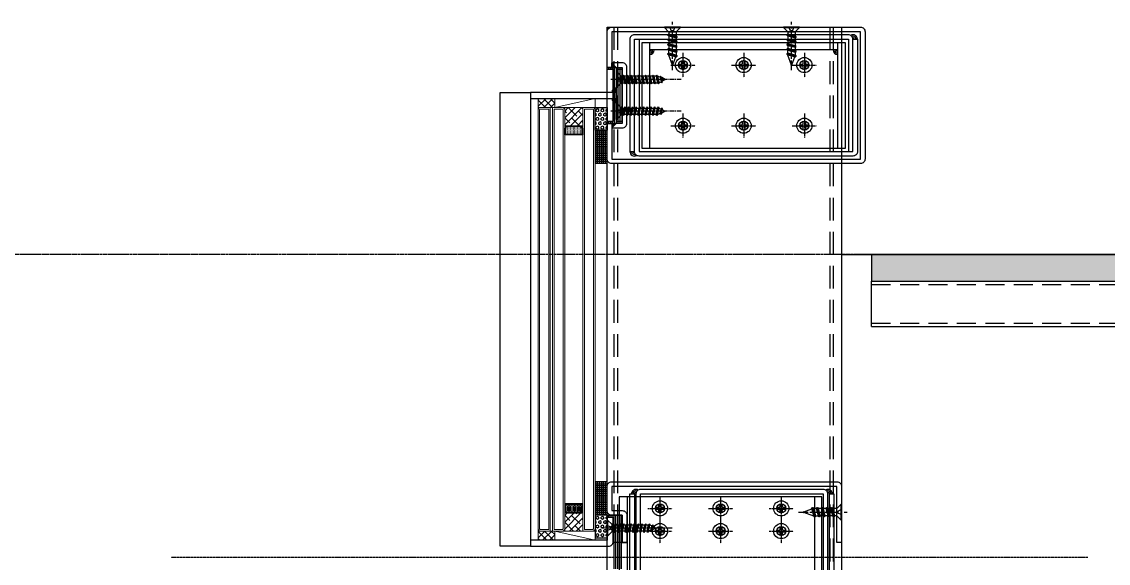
# Model space of a CAD drawing. Extents: x -3378 to 102197, y -3799 to 48702.
# Drawn here: x 58561 to 59277, y 48344 to 48702 of the extents above; entities that cross this region are included whole.
import ezdxf

# ---------------------------------------------------------------- set-up
doc = ezdxf.new("R2010")
doc.units = 0
for name, pattern in [('CEN1', [9, 6, -1, 1, -1]), ('CENTER', [2, 1.25, -0.25, 0.25, -0.25]), ('HIDDEN', [0.375, 0.25, -0.125])]:
    doc.linetypes.add(name, pattern=pattern)
for name, color, linetype in [('ARR', 6, 'Continuous'), ('BCM CL', 14, 'CENTER'), ('BCM-DIM', 54, 'Continuous'), ('BCM-draft', 252, 'Continuous'), ('BCM-Extu', 4, 'Continuous'), ('CENTER', 4, 'CENTER'), ('CL', 14, 'CENTER'), ('中心線 CENTER', 6, 'CENTER'), ('泡棉', 8, 'Continuous'), ('結構體 STRUCTURAL', 154, 'Continuous'), ('螺絲 固定五金 FASTENERS', 124, 'Continuous'), ('螺絲、螺栓', 4, 'Continuous'), ('視覺模型鋁擠型暫替', 4, 'Continuous'), ('金屬面材 METAL PANEL', 2, 'Continuous'), ('鐵件', 6, 'Continuous'), ('镀锌钢板', 3, 'Continuous'), ('隱藏線 HIDDEN', 8, 'HIDDEN')]:
    doc.layers.add(name, color=color, linetype=linetype)
doc.layers.add('BCM-GK', color=252, linetype='Continuous', lineweight=5)
doc.layers.add('BCM-GLA', color=4, linetype='Continuous', lineweight=5)
pattern_1 = [(45, (-80931.47096, -992287.45455), (-0.44194173824, 0.44194173824), [])]

# ---------------------------------------------------------------- blocks, each defined once
blk = doc.blocks.new('*u927')
at = {"layer": 'CENTER', "color": 0, "ltscale": 5}
blk.add_line((28.28, 0), (-3.62, 0), dxfattribs=at)
at = {"layer": '螺絲、螺栓', "color": 0, "linetype": 'ByBlock', "ltscale": 0.2}
for p, q in [((0.3, 5.3), (0.3, -5.3)), ((3.1, 2.5), (3.1, -2.5)), ((3.1, 2.39), (4.64, 2.39)), ((5.08, 3.15), (6.34, -3.15)), ((5.7, 2.39), (7.79, 2.39)), ((8.23, 3.15), (9.49, -3.15)), ((8.85, 2.39), (10.94, 2.39)), ((11.38, 3.15), (12.64, -3.15)), ((12, 2.39), (14.09, 2.39)), ((14.53, 3.15), (15.79, -3.15)), ((17.24, 2.39), (15.15, 2.39)), ((17.68, 3.15), (18.94, -3.15)), ((18.17, 2.61), (24.84, 0.24)), ((3.1, -2.39), (5.9, -2.39)), ((6.96, -2.39), (9.05, -2.39)), ((10.11, -2.39), (12.2, -2.39)), ((13.26, -2.39), (15.35, -2.39)), ((16.41, -2.39), (18.5, -2.39)), ((24.84, -0.23), (19.52, -2.25))]:
    blk.add_line(p, q, dxfattribs=at)
blk.add_lwpolyline([(3.1, -2.5), (0.3, -5.3), (0, -5.3), (0, 5.3), (0.3, 5.3), (3.1, 2.5)], dxfattribs=at)
blk.add_lwpolyline([(0, 1.61, -0.048054), (2.67, 0.68, -0.292428), (3.1, 0, -0.292428), (2.67, -0.68, -0.048054), (0, -1.61, -0.048054)], format="xyb", dxfattribs=at)
for points in [[(6.34, -3.15), (5.9, -2.39), (4.64, 2.39), (5.08, 3.15), (5.27, 3.15), (5.7, 2.39), (6.96, -2.39), (6.53, -3.15)], [(9.49, -3.15), (9.05, -2.39), (7.79, 2.39), (8.23, 3.15), (8.42, 3.15), (8.85, 2.39), (10.11, -2.39), (9.68, -3.15)], [(12.64, -3.15), (12.2, -2.39), (10.94, 2.39), (11.38, 3.15), (11.57, 3.15), (12, 2.39), (13.26, -2.39), (12.83, -3.15)], [(15.79, -3.15), (15.35, -2.39), (14.09, 2.39), (14.53, 3.15), (14.72, 3.15), (15.15, 2.39), (16.41, -2.39), (15.98, -3.15)], [(18.94, -3.15), (18.5, -2.39), (17.24, 2.39), (17.68, 3.15), (17.87, 3.15), (18.3, 2.39), (19.56, -2.39), (19.13, -3.15)]]:
    blk.add_lwpolyline(points, close=True, dxfattribs=at)
blk.add_arc((24.75, 0), 0.252, 292.16272, 69.4623, dxfattribs=at)
blk = doc.blocks.new('*U929')
blk.add_blockref('*u927', (0, 0))
blk = doc.blocks.new('橫料01')
at = {"layer": '視覺模型鋁擠型暫替', "linetype": 'Continuous'}
h = blk.add_hatch(dxfattribs=at)
h.set_pattern_fill('ANSI31', color=1, scale=5)
h.set_pattern_definition(pattern_1)
h.paths.add_polyline_path([(-151.5, -26.5), (-148.5, -26.5), (-151.5, -23.5)])
h = blk.add_hatch(dxfattribs=at)
h.set_pattern_fill('ANSI31', color=1, scale=5)
h.set_pattern_definition(pattern_1)
h.paths.add_polyline_path([(-151.5, -66.5), (-148.5, -63.5), (-151.5, -63.5)])
at = {"layer": '視覺模型鋁擠型暫替', "color": 1, "linetype": 'Continuous'}
for points in [[(-148.5, -26.5), (-151.5, -26.5), (-151.5, -23.5), (-148.5, -26.5)], [(-148.5, -63.5), (-151.5, -63.5), (-151.5, -66.5), (-148.5, -63.5)]]:
    blk.add_lwpolyline(points, dxfattribs=at)
at = {"layer": '視覺模型鋁擠型暫替', "color": 7, "linetype": 'Continuous'}
for centre, radius, start, end in [((7.5, -8), 3, 0, 120), ((7.5, -8), 2, 0, 109.47122), ((7.5, -8), 1, 0, 99.59407), ((-136.5, -82.01), 3, 180, 300), ((-136.5, -82.01), 2, 180, 289.47122), ((-136.5, -82.01), 1, 180, 279.59407)]:
    blk.add_arc(centre, radius, start, end, dxfattribs=at)
at = {"layer": '金屬面材 METAL PANEL'}
for points in [[(-151.5, -63.5), (-151.5, -87.01), (12.5, -87.01), (12.5, -3), (-151.49, -3), (-151.5, -26.5), (-154.5, -26.5), (-154.49, -3, -0.414128), (-151.49, 0), (12.5, 0, -0.414214), (15.5, -3), (15.5, -87.01, -0.414214), (12.5, -90.01), (-151.5, -90.01, -0.414214), (-154.5, -87.01), (-154.5, -63.5)], [(-151.5, -66.5), (-144.5, -66.5, 0.414214), (-141.5, -63.5), (-141.5, -26.5, 0.414239), (-144.5, -23.5), (-151.5, -23.5), (-148.5, -26.5), (-144.5, -26.5), (-144.5, -63.5), (-148.5, -63.5)]]:
    blk.add_lwpolyline(points, format="xyb", close=True, dxfattribs=at)
at = {"layer": '镀锌钢板'}
for points in [[(-136.5, -82.01), (-136.5, -8), (4.5, -8), (4.5, -82.01), (7.5, -82.01), (7.5, -8, 0.414214), (4.5, -5), (-136.5, -5, 0.414214), (-139.5, -8), (-139.5, -82.01)], [(10.5, -8), (10.5, -82.01, -0.414214), (7.5, -85.01), (-133.5, -85.01, -0.414214), (-136.5, -82.01), (-136.5, -8), (-133.5, -8), (-133.5, -82.01), (7.5, -82.01), (7.5, -8)]]:
    blk.add_lwpolyline(points, format="xyb", close=True, dxfattribs=at)
at = {"layer": '螺絲 固定五金 FASTENERS', "xscale": -1.000000000000002, "rotation": 90}
for p in [(-111.5, 0), (-33, 0)]:
    blk.add_blockref('*U929', p, dxfattribs=at)
blk = doc.blocks.new('*U35')
blk.add_lwpolyline([(1.22, 0.68), (2.48, 0.68, -0.398336), (3.02, 0.16, -0.027263), (3.02, -0.16, -0.398336), (2.48, -0.68), (1.22, -0.68, 0.414214), (0.68, -1.22), (0.68, -2.48, -0.398336), (0.16, -3.02, -0.027263), (-0.16, -3.02, -0.398336), (-0.68, -2.48), (-0.68, -1.22, 0.414214), (-1.22, -0.68), (-2.48, -0.68, -0.398336), (-3.02, -0.16, -0.027263), (-3.02, 0.16, -0.398336), (-2.48, 0.68), (-1.22, 0.68, 0.414214), (-0.68, 1.22), (-0.68, 2.48, -0.398336), (-0.16, 3.02, -0.027263), (0.16, 3.02, -0.398336), (0.68, 2.48), (0.68, 1.22, 0.414214)], format="xyb", close=True)
blk.add_circle((0, 0), 5)
at = {"layer": 'CL'}
for p, q in [((0, 8.04), (0, -8.04)), ((-8.04, 0), (8.04, 0))]:
    blk.add_line(p, q, dxfattribs=at)
blk = doc.blocks.new('圓孔6mm')
at = {"layer": '視覺模型鋁擠型暫替', "color": 6, "linetype": 'Continuous'}
blk.add_circle((0, 0), 3, dxfattribs=at)
at = {"layer": 'BCM-draft'}
blk.add_blockref('*U35', (0, 0), dxfattribs=at)
blk = doc.blocks.new('4t 托架')
at = {"layer": '視覺模型鋁擠型暫替', "color": 7, "linetype": 'Continuous'}
for centre, radius, start, end in [((14.5, -11.5), 1, 270, 0), ((14.5, -11.5), 2, 270, 0), ((14.5, -11.5), 3, 270, 0), ((138.5, -11.5), 3, 180, 270), ((138.5, -11.5), 2, 180, 270), ((138.5, -11.5), 1, 180, 270)]:
    blk.add_arc(centre, radius, start, end, dxfattribs=at)
at = {"layer": '镀锌钢板', "color": 6, "linetype": 'Continuous'}
for p, q in [((14.5, -6.5), (14.5, -76.51)), ((138.5, -76.51), (138.5, -6.5)), ((138.5, -11.5), (14.5, -11.5))]:
    blk.add_line(p, q, dxfattribs=at)
blk.add_lwpolyline([(9.5, -6.5), (143.5, -6.5), (143.5, -76.51), (9.5, -76.51)], close=True, dxfattribs=at)
at = {"layer": '視覺模型鋁擠型暫替', "linetype": 'Continuous'}
for p in [(36.5, -21.5), (76.5, -21.5), (116.5, -21.5), (36.5, -61.51), (76.5, -61.51), (116.5, -61.51)]:
    blk.add_blockref('圓孔6mm', p, dxfattribs=at)
blk = doc.blocks.new('A$C4E2A2353')
at = {"layer": 'ARR', "color": 0, "linetype": 'CEN1', "ltscale": 0.5}
blk.add_line((42.86, 0), (-3.62, 0), dxfattribs=at)
at = {"layer": 'ARR', "color": 0, "linetype": 'ByBlock', "ltscale": 0.3}
for p, q in [((0.3, -5.3), (0.3, 5.3)), ((3.1, -2.5), (3.1, 2.5)), ((4.38, 2.15), (3.1, 2.15)), ((3.1, 1.24), (3.82, -2.16)), ((4.71, 2.87), (4.38, 2.15)), ((4.38, 2.15), (5.3, -2.16)), ((4.43, 1.96), (5.34, -2.36)), ((5.34, 2.15), (4.71, 2.87)), ((4.71, 2.87), (5.93, -2.88)), ((4.89, 2.06), (5.8, -2.26)), ((6.82, 2.15), (5.34, 2.15)), ((5.34, 2.15), (6.26, -2.16)), ((5.34, 2.15), (6.26, -2.16)), ((7.15, 2.87), (6.82, 2.15)), ((6.82, 2.15), (7.74, -2.16)), ((6.86, 1.96), (7.78, -2.36)), ((7.78, 2.15), (7.15, 2.87)), ((7.15, 2.87), (8.37, -2.88)), ((7.32, 2.06), (8.24, -2.26)), ((9.26, 2.15), (7.78, 2.15)), ((7.78, 2.15), (8.7, -2.16)), ((7.78, 2.15), (8.7, -2.16)), ((9.59, 2.87), (9.26, 2.15)), ((9.26, 2.15), (10.17, -2.16)), ((9.3, 1.96), (10.21, -2.36)), ((10.22, 2.15), (9.59, 2.87)), ((9.59, 2.87), (10.81, -2.88)), ((9.76, 2.06), (10.67, -2.26)), ((11.7, 2.15), (10.22, 2.15)), ((10.22, 2.15), (11.13, -2.16)), ((10.22, 2.15), (11.13, -2.16)), ((12.02, 2.87), (11.7, 2.15)), ((11.7, 2.15), (12.61, -2.16)), ((11.74, 1.96), (12.65, -2.36)), ((12.66, 2.15), (12.02, 2.87)), ((12.02, 2.87), (13.24, -2.88)), ((12.2, 2.06), (13.11, -2.26)), ((14.13, 2.15), (12.66, 2.15)), ((12.66, 2.15), (13.57, -2.16)), ((12.66, 2.15), (13.57, -2.16)), ((14.46, 2.87), (14.13, 2.15)), ((14.13, 2.15), (15.05, -2.16)), ((14.18, 1.96), (15.09, -2.36)), ((15.09, 2.15), (14.46, 2.87)), ((14.46, 2.87), (15.68, -2.88)), ((14.64, 2.06), (15.55, -2.26)), ((16.57, 2.15), (15.09, 2.15)), ((15.09, 2.15), (16.01, -2.16)), ((15.09, 2.15), (16.01, -2.16)), ((16.9, 2.87), (16.57, 2.15)), ((16.57, 2.15), (17.49, -2.16)), ((16.61, 1.96), (17.53, -2.36)), ((17.53, 2.15), (16.9, 2.87)), ((16.9, 2.87), (18.12, -2.88)), ((17.07, 2.06), (17.99, -2.26)), ((19.01, 2.15), (17.53, 2.15)), ((17.53, 2.15), (18.45, -2.16)), ((17.53, 2.15), (18.45, -2.16)), ((19.34, 2.87), (19.01, 2.15)), ((19.01, 2.15), (19.92, -2.16)), ((19.05, 1.96), (19.96, -2.36)), ((19.97, 2.15), (19.34, 2.87)), ((19.34, 2.87), (20.56, -2.88)), ((19.51, 2.06), (20.42, -2.26)), ((21.45, 2.15), (19.97, 2.15)), ((19.97, 2.15), (20.88, -2.16)), ((19.97, 2.15), (20.88, -2.16)), ((21.77, 2.87), (21.45, 2.15)), ((21.77, 2.87), (21.45, 2.15)), ((21.45, 2.15), (22.36, -2.16)), ((21.45, 2.15), (22.36, -2.16)), ((21.49, 1.96), (22.4, -2.36)), ((21.49, 1.96), (22.4, -2.36)), ((22.41, 2.15), (21.77, 2.87)), ((21.77, 2.87), (22.99, -2.88)), ((22.41, 2.15), (21.77, 2.87)), ((21.77, 2.87), (22.99, -2.88)), ((21.95, 2.06), (22.86, -2.26)), ((21.95, 2.06), (22.86, -2.26)), ((23.88, 2.15), (22.41, 2.15)), ((22.41, 2.15), (23.32, -2.16)), ((23.88, 2.15), (22.41, 2.15)), ((22.41, 2.15), (23.32, -2.16)), ((22.41, 2.15), (23.32, -2.16)), ((22.41, 2.15), (23.32, -2.16)), ((24.21, 2.87), (23.88, 2.15)), ((24.21, 2.87), (23.88, 2.15)), ((23.88, 2.15), (24.8, -2.16)), ((23.88, 2.15), (24.8, -2.16)), ((23.93, 1.96), (24.84, -2.36)), ((23.93, 1.96), (24.84, -2.36)), ((24.84, 2.15), (24.21, 2.87)), ((24.21, 2.87), (25.43, -2.88)), ((24.84, 2.15), (24.21, 2.87)), ((24.21, 2.87), (25.43, -2.88)), ((24.38, 2.06), (25.3, -2.26)), ((24.38, 2.06), (25.3, -2.26)), ((26.32, 2.15), (24.84, 2.15)), ((24.84, 2.15), (25.76, -2.16)), ((26.32, 2.15), (24.84, 2.15)), ((24.84, 2.15), (25.76, -2.16)), ((24.84, 2.15), (25.76, -2.16)), ((24.84, 2.15), (25.76, -2.16)), ((26.65, 2.87), (26.32, 2.15)), ((26.65, 2.87), (26.32, 2.15)), ((26.32, 2.15), (27.24, -2.16)), ((26.32, 2.15), (27.24, -2.16)), ((26.36, 1.96), (27.28, -2.36)), ((26.36, 1.96), (27.28, -2.36)), ((27.28, 2.15), (26.65, 2.87)), ((26.65, 2.87), (27.87, -2.88)), ((27.28, 2.15), (26.65, 2.87)), ((26.65, 2.87), (27.87, -2.88)), ((26.82, 2.06), (27.74, -2.26)), ((26.82, 2.06), (27.74, -2.26)), ((28.91, 1.45), (27.28, 2.15)), ((27.28, 2.15), (28.19, -2.16)), ((27.28, 2.15), (28.19, -2.16)), ((27.28, 2.15), (28.19, -2.16)), ((27.28, 2.15), (28.19, -2.16)), ((29.24, 2.17), (28.91, 1.45)), ((28.91, 1.45), (29.52, -1.46)), ((29.96, 0.99), (29.24, 2.17)), ((29.24, 2.17), (30.16, -2.18)), ((32.25, 0), (29.96, 1.25)), ((29.96, 0.99), (30.39, -1)), ((32.26, 0), (32.25, 0)), ((3.1, -1.02), (3.49, -2.88)), ((3.1, -2.44), (3.49, -2.88)), ((3.49, -2.88), (3.82, -2.16)), ((3.82, -2.16), (5.3, -2.16)), ((5.3, -2.16), (5.93, -2.88)), ((5.93, -2.88), (6.26, -2.16)), ((6.26, -2.16), (7.74, -2.16)), ((7.74, -2.16), (8.37, -2.88)), ((8.37, -2.88), (8.7, -2.16)), ((8.7, -2.16), (10.17, -2.16)), ((10.17, -2.16), (10.81, -2.88)), ((10.81, -2.88), (11.13, -2.16)), ((11.13, -2.16), (12.61, -2.16)), ((12.61, -2.16), (13.24, -2.88)), ((13.24, -2.88), (13.57, -2.16)), ((13.57, -2.16), (15.05, -2.16)), ((15.05, -2.16), (15.68, -2.88)), ((15.68, -2.88), (16.01, -2.16)), ((16.01, -2.16), (17.49, -2.16)), ((17.49, -2.16), (18.12, -2.88)), ((18.12, -2.88), (18.45, -2.16)), ((18.45, -2.16), (19.92, -2.16)), ((19.92, -2.16), (20.56, -2.88)), ((20.56, -2.88), (20.88, -2.16)), ((20.88, -2.16), (22.36, -2.16)), ((22.36, -2.16), (22.99, -2.88)), ((22.36, -2.16), (22.99, -2.88)), ((22.99, -2.88), (23.32, -2.16)), ((22.99, -2.88), (23.32, -2.16)), ((23.32, -2.16), (24.8, -2.16)), ((23.32, -2.16), (24.8, -2.16)), ((24.8, -2.16), (25.43, -2.88)), ((24.8, -2.16), (25.43, -2.88)), ((25.43, -2.88), (25.76, -2.16)), ((25.43, -2.88), (25.76, -2.16)), ((25.76, -2.16), (27.24, -2.16)), ((25.76, -2.16), (27.24, -2.16)), ((27.24, -2.16), (27.87, -2.88)), ((27.24, -2.16), (27.87, -2.88)), ((27.87, -2.88), (28.19, -2.16)), ((27.87, -2.88), (28.19, -2.16)), ((28.19, -2.16), (29.52, -1.46)), ((29.52, -1.46), (30.16, -2.18)), ((30.16, -2.18), (30.39, -1)), ((30.39, -1), (32.25, -0.01)), ((32.25, -0.01), (32.26, 0))]:
    blk.add_line(p, q, dxfattribs=at)
blk.add_lwpolyline([(3.1, 2.5), (0.3, 5.3), (0, 5.3), (0, -5.3), (0.3, -5.3), (3.1, -2.5)], dxfattribs=at)
blk.add_lwpolyline([(0, -1.61, 0.048054), (2.67, -0.68, 0.292428), (3.1, 0, 0.292428), (2.67, 0.68, 0.048054), (0, 1.61, 0.048054)], format="xyb", dxfattribs=at)
blk = doc.blocks.new('*U920')
at = {"layer": '螺絲、螺栓', "color": 0, "linetype": 'ByBlock', "xscale": -1, "rotation": 180}
blk.add_blockref('A$C4E2A2353', (0, 0), dxfattribs=at)
blk = doc.blocks.new('玻璃飾條03')
at = {"layer": '視覺模型鋁擠型暫替', "color": 2, "linetype": 'Continuous'}
for centre, radius, start, end in [((56.5, 0), 3, 90, 180), ((56.5, 0), 2.5, 90, 180), ((56.5, 0), 2, 90, 180), ((56.5, 0), 1.5, 90, 180), ((56.5, 0), 1, 90, 180), ((56.5, -4), 3, 180, 270), ((56.5, -4), 2.5, 180, 270), ((56.5, -4), 2, 180, 270), ((56.5, -4), 1.5, 180, 270), ((56.5, -4), 1, 180, 270)]:
    blk.add_arc(centre, radius, start, end, dxfattribs=at)
at = {"layer": '金屬面材 METAL PANEL', "linetype": 'Continuous'}
for points in [[(56.5, -19), (60.5, -19), (60.5, 15), (56.5, 15)], [(0, -4), (56.5, -4), (56.5, 0), (0, 0)]]:
    blk.add_lwpolyline(points, close=True, dxfattribs=at)
at = {"layer": '螺絲 固定五金 FASTENERS', "xscale": -1, "rotation": 180}
blk.add_blockref('*U920', (56.5, 8.5), dxfattribs=at)
at = {"layer": '螺絲 固定五金 FASTENERS'}
blk.add_blockref('*U920', (56.5, -12.5), dxfattribs=at)
blk = doc.blocks.new('下水槽料托架4t')
at = {"layer": '金屬面材 METAL PANEL', "linetype": 'Continuous'}
for p, q in [((73.25, 0), (-60.43, 0)), ((-60.43, 0, 0), (-60.43, -80, 0)), ((-54.96, 0), (-54.96, -80)), ((68.39, 0), (68.39, -80)), ((73.25, -80), (73.25, 0)), ((-60.43, -80), (73.25, -80))]:
    blk.add_line(p, q, dxfattribs=at)
at = {"layer": '視覺模型鋁擠型暫替', "linetype": 'Continuous'}
for p in [(-33.43, -7.5), (6.57, -7.5), (46.54, -7.5), (-33.43, -22.5), (6.57, -22.5), (46.54, -22.5)]:
    blk.add_blockref('圓孔6mm', p, dxfattribs=at)
blk = doc.blocks.new('玻璃飾條01')
at = {"layer": '金屬面材 METAL PANEL', "linetype": 'Continuous'}
blk.add_lwpolyline([(50.5, -19), (50.5, -4), (0, -4), (0, 0), (51.5, 0, -0.414214), (54.5, -3), (54.5, -19), (50.5, -19)], format="xyb", dxfattribs=at)
blk = doc.blocks.new('*U228')
at = {"layer": '鐵件'}
for p, q in [((-474.63, 0), (1362.58, 0)), ((-474.63, -30), (-474.63, 0)), ((-474.63, -30), (1362.58, -30))]:
    blk.add_line(p, q, dxfattribs=at)
at = {"layer": '鐵件', "linetype": 'HIDDEN', "ltscale": 50}
for p, q in [((-474.63, -2.3), (1362.58, -2.3)), ((-474.63, -27.7), (1362.58, -27.7))]:
    blk.add_line(p, q, dxfattribs=at)

msp = doc.modelspace()

# ---------------------------------------------------------------- hatches: boundary and pattern name
h = msp.add_hatch()
h.set_pattern_fill('ANSI31', color=9, scale=10, angle=45, style=0)
h.set_pattern_definition([(90, (-5462.2691, -562992.8456), (-1.25, 1e-15), [])])
h.paths.add_polyline_path([(58946.611, 48671.585), (58956.611, 48671.585), (58956.611, 48634.585), (58946.611, 48634.585), (58946.611, 48636.085), (58950.611, 48636.085), (58950.611, 48670.085), (58946.611, 48670.085)])
h = msp.add_hatch()
h.set_pattern_fill('ANSI31', color=9, scale=10, angle=45, style=0)
h.set_pattern_definition([(90, (87388.6706, -544911.2474), (-1.25, 1e-15), [])])
h.paths.add_polyline_path([(58950.61, 48340.585), (58950.61, 48374.584), (58946.61, 48374.584), (58946.61, 48376.084), (58956.61, 48376.084), (58956.61, 48340.585)])
at = {"layer": 'BCM-DIM', "linetype": 'Continuous'}
h = msp.add_hatch(dxfattribs=at)
h.set_pattern_fill('ANSI37', color=256, scale=10, angle=45)
h.set_pattern_definition([(90, (-36046.9412, -949219.0695), (-1.25, 0), []), (180, (-36046.9412, -949219.0695), (-1e-16, -1.25), [])])
h.paths.add_polyline_path([(58946.738, 48608.077), (58938.738, 48608.077), (58938.738, 48630.078), (58946.738, 48630.078)])
h = msp.add_hatch(dxfattribs=at)
h.set_pattern_fill('ANSI37', color=256, scale=10, angle=45)
h.set_pattern_definition([(90, (-36046.9492, -949459.4014), (-1.25, 0), []), (180, (-36046.9492, -949459.4014), (-1e-16, -1.25), [])])
h.paths.add_polyline_path([(58946.73, 48398.085), (58938.73, 48398.085), (58938.73, 48376.084), (58946.73, 48376.084)])
at = {"layer": 'BCM-Extu', "linetype": 'ByBlock'}
h = msp.add_hatch(dxfattribs=at)
h.set_pattern_fill('DOTS', color=8, scale=15, angle=90, style=0)
h.set_pattern_definition([(90, (59475.53065, 51104.7566), (-0.9375, 0.46875), [0, -0.9375])])
h.paths.add_polyline_path([(58919.691, 48632.585), (58919.119, 48631.043), (58919.119, 48627.585), (58930.119, 48627.585), (58930.119, 48631.043), (58929.546, 48632.585)])
h = msp.add_hatch(dxfattribs=at)
h.set_pattern_fill('DOTS', color=8, scale=15, angle=90, style=0)
h.set_pattern_definition([(90, (59475.5227, 51147.7565), (-0.9375, 0.46875), [0, -0.9375])])
h.paths.add_polyline_path([(58919.683, 48378.084), (58919.111, 48379.627), (58919.111, 48383.084), (58930.111, 48383.084), (58930.111, 48379.627), (58929.538, 48378.084)])
at = {"layer": 'BCM-GK', "linetype": 'ByBlock'}
h = msp.add_hatch(dxfattribs=at)
h.set_pattern_fill('ANSI37', color=256, angle=-180)
h.set_pattern_definition([(225, (-400816.3202, 162721.895), (2.24506403, -2.24506403), []), (315, (-400816.3202, 162721.895), (2.24506403, 2.24506403), [])])
h.paths.add_polyline_path([(58901.117, 48651.085), (58912.118, 48651.085), (58912.118, 48645.085), (58902.119, 48645.085), (58901.119, 48644.085)])
h = msp.add_hatch(dxfattribs=at)
h.set_pattern_fill('ANSI38', color=256, angle=180)
h.set_pattern_definition([(225, (1358294.378, -73816.515), (2.24506403, -2.24506403), []), (315, (1358294.378, -73816.515), (6.735192091, -2.24506403), [7.9375, -4.7625])])
h.paths.add_polyline_path([(58929.894, 48633.085), (58930.619, 48631.132), (58930.619, 48645.085), (58918.619, 48645.085), (58918.619, 48631.132), (58919.343, 48633.085)])
h = msp.add_hatch(dxfattribs=at)
h.set_pattern_fill('ANSI38', color=256, angle=180)
h.set_pattern_definition([(225, (1358294.3702, -73773.515), (2.24506403, -2.24506403), []), (315, (1358294.3702, -73773.515), (6.735192091, -2.24506403), [7.9375, -4.7625])])
h.paths.add_polyline_path([(58929.886, 48377.584), (58930.611, 48379.537), (58930.611, 48365.584), (58918.611, 48365.584), (58918.611, 48379.537), (58919.336, 48377.584)])
h = msp.add_hatch(dxfattribs=at)
h.set_pattern_fill('ANSI37', color=256, angle=-180)
h.set_pattern_definition([(225, (-400816.328, 162764.895), (2.24506403, -2.24506403), []), (315, (-400816.328, 162764.895), (2.24506403, 2.24506403), [])])
h.paths.add_polyline_path([(58901.109, 48359.584), (58912.111, 48359.584), (58912.111, 48365.584), (58902.111, 48365.584), (58901.111, 48366.584)])
h = msp.add_hatch(dxfattribs=at)
h.set_pattern_fill('ANSI37', color=256, angle=-180)
h.set_pattern_definition([(225, (-400816.328, 162764.895), (2.24506403, -2.24506403), []), (315, (-400816.328, 162764.895), (2.24506403, 2.24506403), [])])
h.paths.add_polyline_path([(58901.109, 48359.584), (58912.111, 48359.584), (58912.111, 48365.584), (58902.111, 48365.584), (58901.111, 48366.584)])
at = {"layer": '泡棉'}
h = msp.add_hatch(dxfattribs=at)
h.set_pattern_fill('HEX', color=256, scale=0.3, angle=90)
h.set_pattern_definition([(90, (59101.1185, 48588.417), (-1.649778, 1e-16), [0.9525, -1.905]), (210, (59101.1185, 48588.417), (0.824889, -1.42875), [0.9525, -1.905]), (150, (59101.1185, 48589.3696), (-0.824889, -1.42875), [0.9525, -1.905])])
h.paths.add_polyline_path([(58946.619, 48645.078), (58938.619, 48645.078), (58938.619, 48630.078), (58946.619, 48630.078)])
h = msp.add_hatch(dxfattribs=at)
h.set_pattern_fill('HEX', color=256, scale=0.3, angle=90)
h.set_pattern_definition([(90, (59101.1106, 48348.0851), (-1.649778, 1e-16), [0.9525, -1.905]), (210, (59101.1106, 48348.0851), (0.82489, -1.42875), [0.9525, -1.905]), (150, (59101.1106, 48349.0376), (-0.82489, -1.42875), [0.9525, -1.905])])
h.paths.add_polyline_path([(58946.611, 48376.084), (58938.611, 48376.084), (58938.611, 48361.085), (58946.611, 48361.085)])
at = {"layer": '結構體 STRUCTURAL'}
h = msp.add_hatch(dxfattribs=at)
h.set_pattern_fill('AR-HBONE', color=256, scale=0.1)
h.set_pattern_definition([(45, (6347.9, -42437.213), (0, 14.3684098), [30.48, -10.16]), (135, (6355.085, -42430.029), (1e-15, 14.3684098), [30.48, -10.16])])
h.paths.add_polyline_path([(59120.966, 48548.085), (59120.966, 48530.585), (70701.113, 48530.585), (70701.113, 48548.085)])
h = msp.add_hatch(dxfattribs=at)
h.set_pattern_fill('AR-HBONE', color=256, scale=0.1)
h.set_pattern_definition([(45, (6347.9, -42437.213), (0, 14.3684098), [30.48, -10.16]), (135, (6355.085, -42430.029), (1e-15, 14.3684098), [30.48, -10.16])])
h.paths.add_polyline_path([(59120.966, 48548.085), (59120.966, 48530.585), (70701.113, 48530.585), (70701.113, 48548.085)])

# ---------------------------------------------------------------- linework, layer by layer
at = {"color": 6, "linetype": 'Continuous', "elevation": 0}
for points in [[(58946.611, 48671.585), (58956.611, 48671.585), (58956.611, 48634.585), (58946.611, 48634.585), (58946.611, 48636.085), (58950.611, 48636.085), (58950.611, 48670.085), (58946.611, 48670.085)], [(58950.611, 48358.085), (58950.611, 48374.584), (58946.611, 48374.584), (58946.611, 48376.084), (58956.611, 48376.084), (58956.611, 48358.085)]]:
    msp.add_lwpolyline(points, close=True, dxfattribs=at)
at = {"layer": 'BCM CL', "ltscale": 0.5}
msp.add_line((59263.507, 48348.085, 0), (58659.256, 48348.085, 0), dxfattribs=at)
at = {"layer": 'BCM-DIM', "linetype": 'Continuous'}
for p, q in [((58946.738, 48630.078, 0), (58938.738, 48630.078, 0)), ((58946.618, 48608.077, 0), (58938.619, 48608.077, 0)), ((58946.61, 48398.085, 0), (58938.611, 48398.085, 0)), ((58946.73, 48376.084, 0), (58938.73, 48376.084, 0))]:
    msp.add_line(p, q, dxfattribs=at)
at = {"layer": 'BCM-Extu', "color": 8, "linetype": 'ByBlock', "elevation": 0}
for points in [[(58930.619, 48631.132), (58930.619, 48627.085), (58918.619, 48627.085), (58918.619, 48631.132), (58919.343, 48633.085), (58929.894, 48633.085)], [(58929.546, 48632.585), (58919.691, 48632.585), (58919.119, 48631.043), (58919.119, 48627.585), (58930.119, 48627.585), (58930.119, 48631.043)], [(58930.611, 48379.537), (58930.611, 48383.584), (58918.611, 48383.584), (58918.611, 48379.537), (58919.336, 48377.584), (58929.886, 48377.584)], [(58929.538, 48378.084), (58919.683, 48378.084), (58919.111, 48379.627), (58919.111, 48383.084), (58930.111, 48383.084), (58930.111, 48379.627)]]:
    msp.add_lwpolyline(points, close=True, dxfattribs=at)
at = {"layer": 'BCM-GK', "elevation": 0}
for points in [[(58901.117, 48651.085), (58912.118, 48651.085), (58912.118, 48645.085), (58902.119, 48645.085), (58901.119, 48644.085), (58901.117, 48651.085)], [(58901.109, 48359.584), (58912.111, 48359.584), (58912.111, 48365.584), (58902.111, 48365.584), (58901.111, 48366.584), (58901.109, 48359.584)], [(58901.109, 48359.584), (58912.111, 48359.584), (58912.111, 48365.584), (58902.111, 48365.584), (58901.111, 48366.584), (58901.109, 48359.584)]]:
    msp.add_lwpolyline(points, dxfattribs=at)
at = {"layer": 'BCM-GK', "linetype": 'ByBlock', "elevation": 0}
for points in [[(58912.118, 48645.085), (58938.619, 48645.085), (58938.619, 48651.085), (58912.118, 48651.085)], [(58930.619, 48645.085), (58930.619, 48633.085), (58918.619, 48633.085), (58918.619, 48645.085)], [(58930.611, 48365.584), (58930.611, 48377.584), (58918.611, 48377.584), (58918.611, 48365.584)], [(58912.111, 48365.584), (58938.611, 48365.584), (58938.611, 48359.584), (58912.111, 48359.584)], [(58912.111, 48365.584), (58938.611, 48365.584), (58938.611, 48359.584), (58912.111, 48359.584)]]:
    msp.add_lwpolyline(points, close=True, dxfattribs=at)
for points in [[(58912.118, 48645.085), (58938.619, 48651.085)], [(58912.111, 48365.584), (58938.611, 48359.584)], [(58912.111, 48365.584), (58938.611, 48359.584)]]:
    msp.add_lwpolyline(points, dxfattribs=at)
at = {"layer": 'BCM-GLA', "linetype": 'ByBlock', "elevation": 0}
for points in [[(58901.119, 48505.335), (58901.119, 48644.085), (58902.119, 48645.085), (58909.119, 48645.085), (58909.119, 48505.335)], [(58918.619, 48505.335), (58918.619, 48644.085), (58917.619, 48645.085), (58910.619, 48645.085), (58910.619, 48505.335)], [(58938.619, 48505.335), (58938.619, 48644.085), (58937.619, 48645.085), (58930.619, 48645.085), (58930.619, 48505.335)], [(58901.119, 48505.335), (58901.119, 48366.584), (58902.119, 48365.584), (58909.119, 48365.584), (58909.119, 48505.335)], [(58918.619, 48505.335), (58918.619, 48366.584), (58917.619, 48365.584), (58910.619, 48365.584), (58910.619, 48505.335)], [(58938.619, 48505.335), (58938.619, 48366.584), (58937.619, 48365.584), (58930.619, 48365.584), (58930.619, 48505.335)]]:
    msp.add_lwpolyline(points, dxfattribs=at)
at = {"layer": 'BCM-GLA', "color": 5, "linetype": 'ByBlock', "elevation": 0}
for points in [[(58902.119, 48505.335), (58902.119, 48643.671), (58902.533, 48644.085), (58908.119, 48644.085), (58908.119, 48505.335)], [(58917.619, 48505.335), (58917.619, 48643.671), (58917.204, 48644.085), (58911.619, 48644.085), (58911.619, 48505.335)], [(58937.619, 48505.335), (58937.619, 48643.671), (58937.204, 48644.085), (58931.619, 48644.085), (58931.619, 48505.335)], [(58902.119, 48505.335), (58902.119, 48366.999), (58902.533, 48366.584), (58908.119, 48366.584), (58908.119, 48505.335)], [(58917.619, 48505.335), (58917.619, 48366.999), (58917.204, 48366.584), (58911.619, 48366.584), (58911.619, 48505.335)], [(58937.619, 48505.335), (58937.619, 48366.999), (58937.204, 48366.584), (58931.619, 48366.584), (58931.619, 48505.335)]]:
    msp.add_lwpolyline(points, dxfattribs=at)
at = {"layer": '中心線 CENTER'}
msp.add_line((72831.116, 48548.085, 0), (54300.371, 48548.085, 0), dxfattribs=at)
at = {"layer": '泡棉', "elevation": 0}
for points in [[(58946.619, 48630.078), (58938.619, 48630.078), (58938.619, 48645.078), (58946.619, 48645.078)], [(58946.611, 48376.084), (58938.611, 48376.084), (58938.611, 48361.085), (58946.611, 48361.085)]]:
    msp.add_lwpolyline(points, close=True, dxfattribs=at)
at = {"layer": '結構體 STRUCTURAL', "linetype": 'Continuous'}
msp.add_line((59101.111, 48548.085, 0), (61885.836, 48548.085, 0), dxfattribs=at)
at = {"layer": '結構體 STRUCTURAL', "elevation": 0}
msp.add_lwpolyline([(59120.966, 48548.085), (59120.966, 48530.585), (70701.113, 48530.585), (70701.113, 48548.085)], close=True, dxfattribs=at)
msp.add_lwpolyline([(59120.966, 48548.085), (59120.966, 48530.585), (70701.113, 48530.585), (70701.113, 48548.085)], close=True, dxfattribs=at)
at = {"layer": '金屬面材 METAL PANEL'}
for p, q in [((58946.611, 47623.786, 0), (58946.611, 48698.085, 0)), ((58946.611, 48698.085, 0), (59101.118, 48698.085, 0)), ((59101.111, 48698.085, 0), (59101.111, 47623.786, 0))]:
    msp.add_line(p, q, dxfattribs=at)
at = {"layer": '金屬面材 METAL PANEL', "elevation": 0}
msp.add_lwpolyline([(58896.111, 48355.584), (58876.119, 48355.584), (58876.119, 48655.085), (58896.111, 48655.085), (58896.111, 48355.584)], dxfattribs=at)
at = {"layer": '金屬面材 METAL PANEL', "linetype": 'Continuous', "elevation": 0}
msp.add_lwpolyline([(59098.111, 48358.085), (59098.111, 48358.085), (59098.111, 48358.085), (59098.111, 48395.085), (58949.611, 48395.085), (58949.611, 48379.084), (58956.611, 48379.084, -0.4142136), (58959.611, 48376.084), (58959.611, 48358.085), (58956.611, 48358.085), (58956.611, 48358.085), (58959.611, 48358.085), (58959.611, 48358.085), (58956.611, 48358.085), (58956.611, 48376.084), (58949.611, 48376.084, -0.4142136), (58946.611, 48379.084), (58946.611, 48395.085, -0.4142136), (58949.611, 48398.085), (59098.111, 48398.085, -0.4142136), (59101.111, 48395.085), (59101.111, 48358.085), (59098.111, 48358.085), (59098.111, 48358.085), (59098.111, 48358.085)], format="xyb", dxfattribs=at)
at = {"layer": '金屬面材 METAL PANEL', "elevation": 0}
for points in [[(59093.111, 48390.085), (59096.111, 48390.085), (59096.111, 48306.077, -0.4142136), (59093.111, 48303.077), (58964.611, 48303.077, -0.4142136), (58961.611, 48306.077), (58961.611, 48390.077), (58964.611, 48390.077), (58964.611, 48306.077), (59093.111, 48306.077), (59093.111, 48390.085)], [(59092.111, 48306.077), (59092.111, 48390.077, 0.4142136), (59089.111, 48393.077), (58968.611, 48393.077, 0.4142136), (58965.611, 48390.077), (58965.611, 48306.077), (58968.611, 48306.077), (58968.611, 48390.077), (59089.111, 48390.077), (59089.111, 48306.077), (59092.111, 48306.077)]]:
    msp.add_lwpolyline(points, format="xyb", dxfattribs=at)
at = {"layer": '鐵件', "color": 7, "linetype": 'Continuous'}
for centre, radius, start, end in [((58965.611, 48390.085, 0), 3, 59.846805, 180), ((58965.611, 48390.085, 0), 2, 70.375449, 180), ((58965.611, 48390.085, 0), 1, 80.252267, 180), ((59092.111, 48390.085, 0), 3, 0, 120.153195), ((59092.111, 48390.085, 0), 2, 0, 109.624551), ((59092.111, 48390.085, 0), 1, 0, 99.747733)]:
    msp.add_arc(centre, radius, start, end, dxfattribs=at)
at = {"layer": '隱藏線 HIDDEN', "linetype": 'HIDDEN', "ltscale": 60}
for p, q in [((58951.111, 48698.085, 0), (58951.111, 44098.085, 0)), ((58953.411, 48698.085, 0), (58953.411, 44098.085, 0)), ((59093.311, 48698.085, 0), (59093.311, 44098.085, 0)), ((59095.611, 48698.085, 0), (59095.611, 44098.085, 0))]:
    msp.add_line(p, q, dxfattribs=at)

# ---------------------------------------------------------------- block references
at = {"layer": '螺絲 固定五金 FASTENERS', "rotation": 180}
msp.add_blockref('*U929', (59101.111, 48378.085, 0), dxfattribs=at)
at = {"layer": '螺絲 固定五金 FASTENERS'}
msp.add_blockref('*U920', (58946.611, 48367.584, 0), dxfattribs=at)
at = {"layer": '螺絲、螺栓'}
msp.add_blockref('*U228', (59595.599, 48530.585, 0), dxfattribs=at)
at = {"layer": '視覺模型鋁擠型暫替', "linetype": 'Continuous'}
for name, p in [('橫料01', (59101.111, 48698.085, 0)), ('4t 托架', (58960.111, 48694.585, 0)), ('玻璃飾條03', (58896.108, 48655.085, 0)), ('下水槽料托架4t', (59014.861, 48388.085, 0))]:
    msp.add_blockref(name, p, dxfattribs=at)
at = {"layer": '視覺模型鋁擠型暫替', "linetype": 'Continuous', "xscale": -1, "rotation": 180}
msp.add_blockref('玻璃飾條01', (58896.111, 48355.584, 0), dxfattribs=at)

doc.saveas('drawing.dxf')
